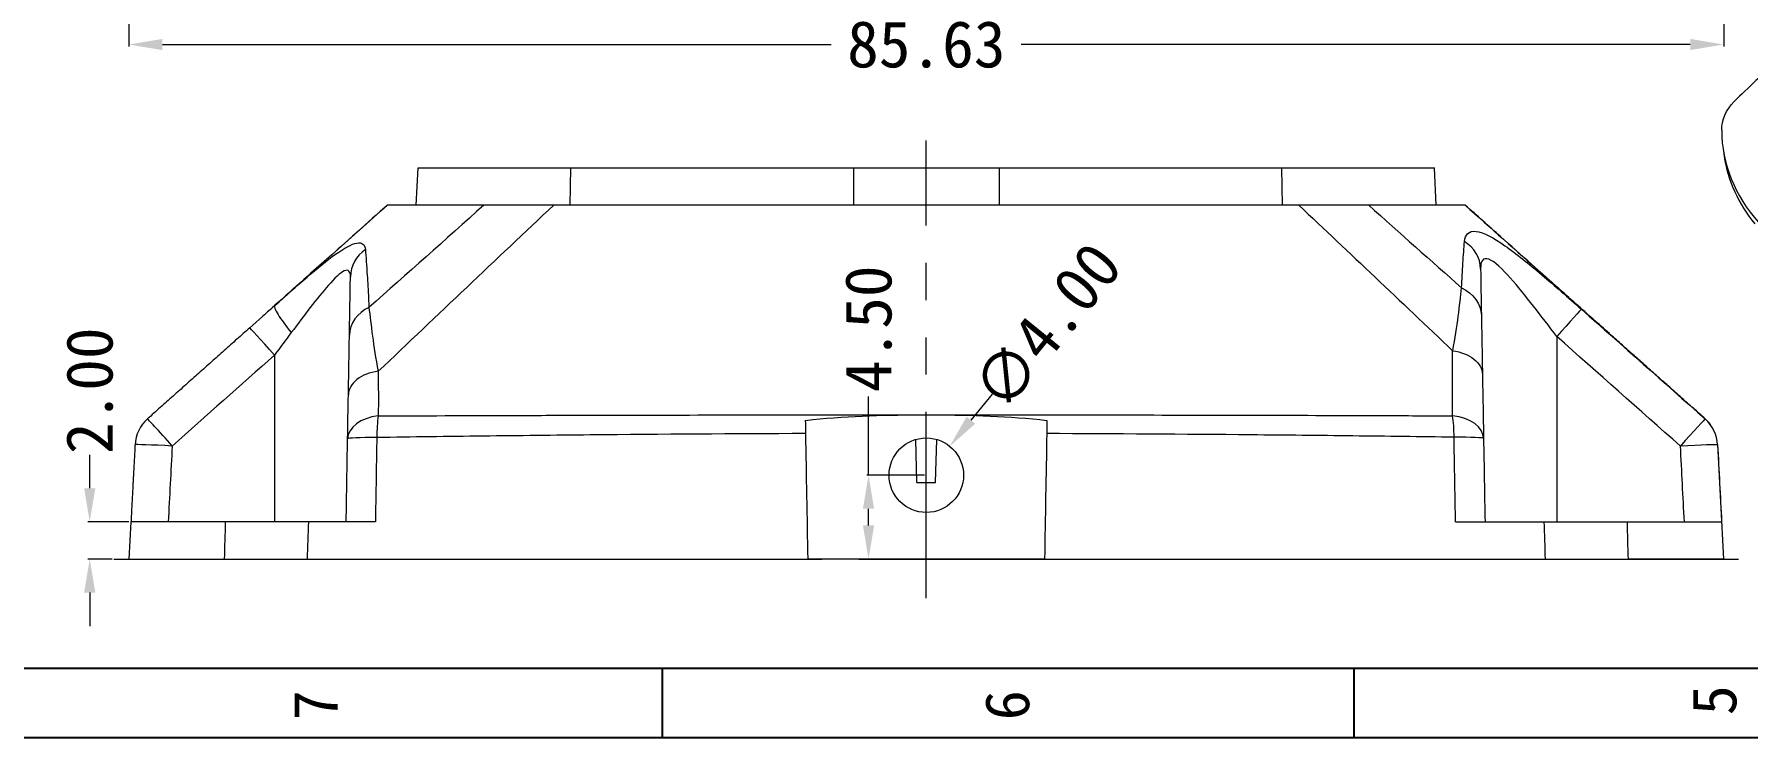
# Model space of a CAD drawing. Extents: x -40 to 272, y -118 to 614.
# Drawn here: x 8.2 to 100.2, y 164.8 to 202.6 of the extents above; entities that cross this region are included whole.
import ezdxf
from ezdxf.enums import TextEntityAlignment as Align

# ---------------------------------------------------------------- set-up
doc = ezdxf.new("R2010")
doc.units = 0
doc.header["$MEASUREMENT"] = 0
doc.linetypes.add('PHANTOM', pattern=[2.5, 1.25, -0.25, 0.25, -0.25, 0.25, -0.25])
for name, color, linetype in [('20', 7, 'Continuous'), ('30', 7, 'Continuous'), ('50', 7, 'Continuous')]:
    doc.layers.add(name, color=color, linetype=linetype)
doc.styles.add('宋体', font='SimSun.ttf', dxfattribs={"width": 0.7})
doc.dimstyles.new('3', dxfattribs={"dimtxt": 2.5, "dimasz": 1.8, "dimexe": 0.1, "dimexo": 0.1, "dimgap": 0.1, "dimtad": 0, "dimzin": 0, "dimdsep": 46, "dimtxsty": 'Standard', "dimcen": 0, "dimclrd": 4, "dimclre": 4, "dimclrt": 3, "dimadec": 1, "dimazin": 0, "dimtfac": 1, "dimtofl": 0, "dimtmove": 0, "dimatfit": 3, "dimfxl": 0.18, "dimtolj": 1, "dimtzin": 0, "dimlwd": 9, "dimlwe": 9, "dimarcsym": 0})

# ---------------------------------------------------------------- blocks, each defined once
blk = doc.blocks.new('*D86')
at = {"color": 4, "linetype": 'Continuous', "lineweight": 9}
for p, q in [((13.305, 234.44), (13.305, 201.91)), ((98.938, 234.44), (98.938, 201.91)), ((15.105, 202.01), (51.022, 202.01)), ((97.138, 202.01), (61.222, 202.01))]:
    blk.add_line(p, q, dxfattribs=at)
for points in [[(15.105, 202.31), (15.105, 201.71), (13.305, 202.01)], [(97.138, 202.31), (97.138, 201.71), (98.938, 202.01)]]:
    blk.add_solid(points, dxfattribs=at)
at = {"layer": 'Defpoints', "color": 0, "linetype": 'Continuous', "lineweight": 9}
for p in [(13.305, 234.54), (98.938, 234.54), (13.305, 202.01)]:
    blk.add_point(p, dxfattribs=at)
at = {"color": 3, "linetype": 'Continuous', "lineweight": 9, "insert": (56.122, 202.01), "char_height": 2.5, "attachment_point": 5}
blk.add_mtext('\\A1;85.63', dxfattribs=at)
blk = doc.blocks.new('*D146')
at = {"color": 4, "linetype": 'Continuous', "lineweight": 9}
for p, q in [((53.021, 178.889), (53.021, 183.106)), ((56.022, 178.889), (52.921, 178.889)), ((53.021, 176.189), (53.021, 177.089))]:
    blk.add_line(p, q, dxfattribs=at)
for points in [[(52.721, 177.089), (53.321, 177.089), (53.021, 178.889)], [(52.721, 176.189), (53.321, 176.189), (53.021, 174.389)]]:
    blk.add_solid(points, dxfattribs=at)
at = {"layer": 'Defpoints', "color": 0, "linetype": 'Continuous', "lineweight": 9}
for p in [(53.021, 178.889), (56.122, 178.889), (53.021, 174.389)]:
    blk.add_point(p, dxfattribs=at)
at = {"color": 3, "linetype": 'Continuous', "lineweight": 9, "insert": (53.021, 186.748), "char_height": 2.5, "attachment_point": 5, "rotation": 90}
blk.add_mtext('\\A1;4.50', dxfattribs=at)
blk = doc.blocks.new('*D147')
at = {"color": 4, "linetype": 'Continuous', "lineweight": 9}
blk.add_line((59.65, 183.238), (58.516, 181.84), dxfattribs=at)
blk.add_solid([(58.283, 182.029), (58.749, 181.651), (57.382, 180.442)], dxfattribs=at)
at = {"layer": 'Defpoints', "color": 0, "linetype": 'Continuous', "lineweight": 9}
for p in [(57.382, 180.442), (54.862, 177.336)]:
    blk.add_point(p, dxfattribs=at)
at = {"color": 3, "linetype": 'Continuous', "lineweight": 9, "insert": (62.6, 186.875), "char_height": 2.5, "attachment_point": 5, "rotation": 50.94946}
blk.add_mtext('\\A1;∅4.00', dxfattribs=at)
blk = doc.blocks.new('*D148')
at = {"color": 4, "linetype": 'Continuous', "lineweight": 9}
for p, q in [((11.203, 178.189), (11.203, 179.989)), ((13.31, 176.389), (11.103, 176.389)), ((12.406, 174.389), (11.103, 174.389)), ((11.203, 172.589), (11.203, 170.789))]:
    blk.add_line(p, q, dxfattribs=at)
for points in [[(10.903, 178.189), (11.503, 178.189), (11.203, 176.389)], [(10.903, 172.589), (11.503, 172.589), (11.203, 174.389)]]:
    blk.add_solid(points, dxfattribs=at)
at = {"layer": 'Defpoints', "color": 0, "linetype": 'Continuous', "lineweight": 9}
for p in [(11.203, 176.389), (13.41, 176.389), (12.506, 174.389)]:
    blk.add_point(p, dxfattribs=at)
at = {"color": 3, "linetype": 'Continuous', "lineweight": 9, "insert": (11.203, 183.422), "char_height": 2.5, "attachment_point": 5, "rotation": 90}
blk.add_mtext('\\A1;2.00', dxfattribs=at)
blk = doc.blocks.new('7')
for p, q in [((2115.95, 246.19), (2115.95, 241.19)), ((2165.95, 246.19), (2165.95, 241.19))]:
    blk.add_line(p, q)
for points in [[(2420.95, 241.19), (2010.95, 241.19), (2010.95, 528.19), (2420.95, 528.19)], [(2415.95, 246.19), (2015.95, 246.19), (2015.95, 523.19), (2415.95, 523.19)]]:
    blk.add_lwpolyline(points, close=True)
at = {"style": '宋体'}
for s, p in [('7', (2090.91, 243.53)), ('6', (2140.91, 243.54)), ('5', (2192.02, 243.9))]:
    blk.add_text(s, height=3.2, rotation=90, dxfattribs=at).set_placement(p, align=Align.MIDDLE)

msp = doc.modelspace()

# ---------------------------------------------------------------- linework, layer by layer
at = {"layer": '20', "color": 7, "linetype": 'Continuous', "lineweight": 9}
for p, q in [((98.904, 196.406), (98.962, 196.015)), ((28.737, 193.389), (28.842, 195.389)), ((28.842, 195.389), (37.028, 195.389)), ((36.993, 193.389), (37.028, 195.389)), ((37.028, 195.389), (52.217, 195.389)), ((60.026, 195.389), (75.215, 195.389)), ((75.25, 193.389), (75.215, 195.389)), ((75.215, 195.389), (83.402, 195.389)), ((83.507, 193.389), (83.402, 195.389)), ((89.972, 186.336), (89.972, 176.389)), ((21.122, 185.34), (21.122, 176.389)), ((97.941, 181.909), (97.948, 181.911)), ((55.622, 178.489), (55.561, 180.809)), ((56.622, 178.489), (56.682, 180.809)), ((98.617, 180.52), (98.612, 180.518)), ((98.938, 174.389), (98.616, 180.544)), ((55.622, 178.489), (56.622, 178.489)), ((13.41, 176.389), (13.305, 174.389)), ((18.481, 176.389), (13.41, 176.389)), ((26.539, 176.389), (22.96, 176.389)), ((84.537, 176.389), (89.284, 176.389)), ((93.763, 176.389), (98.827, 176.389)), ((13.305, 174.389), (18.426, 174.389)), ((22.894, 174.389), (49.772, 174.389)), ((62.472, 174.389), (49.772, 174.389)), ((62.472, 174.389), (89.349, 174.389)), ((98.938, 174.389), (93.817, 174.389))]:
    msp.add_line(p, q, dxfattribs=at)
msp.add_circle((56.122, 178.889), 2, dxfattribs=at)
msp.add_arc((15.634, 180.419), 2, 131.6719, 176.94872, dxfattribs=at)
for centre, major_axis, ratio, start_param, end_param in [((137.059, 172.752), (49.324, 2.571), 0.835168, 2.320158, 2.39179), ((108.831, 197.59), (9.993, 0.521), 0.835168, 3.101211, 3.738363), ((108.852, 197.194), (-9.956, -0.519), 0.835168, 6.362852, 6.837426), ((83.885, 189.93), (-2, -0.035), 0.909803, 3.141593, 4.095793), ((27.201, 189.504), (2, -0.035), 0.93728, 2.227847, 3.141593), ((89.972, 186.301), (-1.326, -1.497), 0.011572, 3.181338, 4.699323), ((21.122, 185.305), (-1.33, 1.494), 0.011608, 4.725423, 6.295281), ((15.634, 180.419), (-1.33, 1.494), 0.011604, 4.725426, 6.304905), ((27.049, 180.805), (-2, 0.035), 0.640633, 4.899728, 6.283185), ((27.049, 180.805), (-0.029, 2), 0.214825, 0.882685, 1.515282), ((84.044, 180.822), (-0.028, -2), 0.20632, 1.626088, 2.25124), ((84.044, 180.822), (-2, -0.035), 0.63413, 3.141593, 4.531208), ((96.615, 180.413), (-1.327, -1.496), 0.01158, 3.157987, 4.699331), ((96.615, 180.413), (-0.489, 1.939), 0.999803, 4.517719, 5.310739), ((96.615, 180.418), (-0.454, -1.948), 0.99979, 2.438717, 2.643258), ((15.634, 180.419), (-1.997, 0.106), 0.017428, 4.713318, 6.283605), ((27.049, 180.805), (-2, 0.035), 0.049747, 4.930273, 6.283185), ((84.044, 180.822), (-2, -0.035), 0.049805, 3.141593, 4.503218), ((96.615, 180.413), (-1.997, -0.104), 0.017429, 3.161061, 4.711481)]:
    msp.add_ellipse(centre, major_axis=major_axis, ratio=ratio, start_param=start_param, end_param=end_param, dxfattribs=at)
for points, degree in [([(98.829, 197.406), (98.827, 197.966), (99.064, 198.512), (99.499, 198.945)], 3), ([(52.217, 195.389), (54.817, 195.389), (57.427, 195.389), (60.026, 195.389)], 3), ([(27.193, 193.389), (25.193, 191.607), (23.178, 189.814), (21.149, 188.008)], 3), ([(32.367, 193.387), (30.281, 191.515), (28.223, 189.688), (26.197, 187.899)], 3), ([(26.698, 184.466), (29.893, 187.502), (33.029, 190.476), (36.119, 193.389)], 3), ([(36.119, 193.389), (34.757, 193.389), (33.487, 193.389), (32.362, 193.389)], 3), ([(79.881, 193.389), (78.756, 193.389), (77.486, 193.389), (76.124, 193.389)], 3), ([(76.124, 193.389), (78.839, 190.83), (81.59, 188.224), (84.384, 185.569)], 3), ([(79.876, 193.387), (81.558, 191.879), (83.221, 190.401), (84.863, 188.948)], 3), ([(85.05, 193.389), (87.792, 190.947), (90.561, 188.483), (93.356, 185.995)], 3), ([(25.147, 186.409), (25.167, 187.602), (25.187, 188.713), (25.201, 189.539)], 3), ([(85.885, 189.965), (85.897, 189.235), (85.912, 188.374), (85.928, 187.463)], 3), ([(84.861, 188.947), (85.493, 188.666), (85.918, 188.075), (85.928, 187.465)], 3), ([(19.791, 186.798), (20.248, 187.205), (20.699, 187.608), (21.148, 188.007)], 3), ([(26.195, 187.898), (25.573, 187.61), (25.157, 187.019), (25.147, 186.409)], 3), ([(91.296, 187.797), (93.512, 185.836), (95.727, 183.873), (97.941, 181.909)], 3), ([(19.792, 186.799), (17.048, 184.355), (14.304, 181.914)], 2), ([(85.928, 187.463), (85.944, 186.584), (85.961, 185.57), (85.984, 184.301)], 3), ([(22.028, 186.548), (21.726, 186.147), (21.424, 185.744), (21.122, 185.34)], 3), ([(25.091, 183.202), (25.113, 184.504), (25.131, 185.534), (25.147, 186.409)], 3), ([(96.615, 180.448), (94.401, 182.411), (92.187, 184.374), (89.972, 186.336)], 3), ([(92.795, 186.494), (92.98, 186.33), (93.165, 186.165), (93.35, 186)], 3), ([(97.945, 181.913), (92.859, 186.437)], 1), ([(21.122, 185.34), (19.293, 183.711), (17.463, 182.083), (15.634, 180.454)], 3), ([(84.383, 182.075), (84.38, 183.26), (84.381, 184.428), (84.384, 185.572)], 3), ([(26.698, 184.468), (26.7, 183.679), (26.7, 182.879), (26.699, 182.07)], 3), ([(85.984, 184.301), (86.003, 183.174), (86.023, 182.023), (86.044, 180.857)], 3), ([(25.049, 180.84), (25.063, 181.636), (25.077, 182.424), (25.091, 183.202)], 3), ([(49.642, 181.831), (51.665, 182.061), (53.701, 182.121), (55.733, 182.13)], 3), ([(49.654, 181.122), (49.65, 181.369), (49.646, 181.605), (49.642, 181.831)], 3), ([(55.733, 182.13), (55.992, 182.131), (56.251, 182.131), (56.51, 182.13)], 3), ([(56.51, 182.13), (58.543, 182.121), (60.575, 182.062), (62.602, 181.831)], 3), ([(62.602, 181.831), (62.598, 181.606), (62.593, 181.368), (62.589, 181.122)], 3), ([(13.637, 180.526), (13.526, 178.457), (13.417, 176.389)], 2), ([(15.634, 180.454), (15.562, 179.099), (15.49, 177.744), (15.418, 176.389)], 3), ([(24.972, 176.389), (24.998, 177.873), (25.023, 179.356), (25.049, 180.84)], 3), ([(49.772, 174.389), (49.732, 176.633), (49.693, 178.878), (49.654, 181.122)], 3), ([(62.589, 181.122), (62.55, 178.878), (62.511, 176.633), (62.472, 174.389)], 3), ([(86.044, 180.857), (86.07, 179.367), (86.096, 177.878), (86.122, 176.389)], 3), ([(96.826, 176.389), (96.756, 177.742), (96.685, 179.095), (96.615, 180.448)], 3), ([(98.612, 180.518), (98.683, 179.141), (98.755, 177.765), (98.827, 176.389)], 3), ([(18.481, 176.389), (18.463, 175.722), (18.445, 175.055), (18.426, 174.389)], 3), ([(22.96, 176.389), (21.147, 176.389), (19.558, 176.389), (18.481, 176.389)], 3), ([(22.894, 174.389), (22.916, 175.055), (22.938, 175.722), (22.96, 176.389)], 3), ([(89.284, 176.389), (89.306, 175.722), (89.327, 175.055), (89.349, 174.389)], 3), ([(89.284, 176.389), (91.096, 176.389), (92.685, 176.389), (93.763, 176.389)], 3), ([(93.817, 174.389), (93.799, 175.055), (93.781, 175.722), (93.763, 176.389)], 3), ([(18.426, 174.389), (19.503, 174.389), (21.088, 174.389), (22.894, 174.389)], 3), ([(89.349, 174.389), (91.155, 174.389), (92.74, 174.389), (93.817, 174.389)], 3)]:
    msp.add_open_spline(points, degree=degree, dxfattribs=at)
for points, knots in [([(52.217, 195.389), (52.217, 195.189), (52.216, 194.989), (52.215, 194.789), (52.214, 194.589), (52.214, 194.389), (52.213, 194.189), (52.212, 193.922), (52.211, 193.655), (52.21, 193.389)], [0, 0, 0, 0, 0.300002, 0.300002, 0.300002, 0.600005, 0.600005, 0.600005, 1, 1, 1, 1]), ([(60.026, 195.389), (60.027, 195.189), (60.028, 194.989), (60.028, 194.789), (60.029, 194.589), (60.03, 194.389), (60.031, 194.189), (60.032, 193.922), (60.033, 193.655), (60.034, 193.389)], [0, 0, 0, 0, 0.300002, 0.300002, 0.300002, 0.600005, 0.600005, 0.600005, 1, 1, 1, 1]), ([(27.186, 193.389), (26.656, 192.916), (25.66, 192.027), (24.293, 190.808), (23.113, 189.757), (21.994, 188.761), (21.131, 187.992), (20.611, 187.529), (20.495, 187.426)], [0, 0, 0, 0, 0.237844, 0.44659, 0.613171, 0.766469, 0.947824, 1, 1, 1, 1]), ([(32.362, 193.389), (30.809, 193.389), (29.534, 193.389), (28.202, 193.389), (27.859, 193.389), (27.372, 193.389), (27.228, 193.389), (27.193, 193.389)], [0, 0, 0, 0, 0.5, 0.5, 0.75, 0.75, 1, 1, 1, 1]), ([(76.124, 193.389), (69.662, 193.389), (63.008, 193.389), (49.337, 193.389), (42.534, 193.389), (36.119, 193.389)], [0, 0, 0, 0, 0.5, 0.5, 1, 1, 1, 1]), ([(85.05, 193.389), (85.015, 193.389), (84.873, 193.389), (84.387, 193.389), (84.036, 193.389), (83.147, 193.389), (82.614, 193.389), (81.372, 193.389), (80.658, 193.389), (79.881, 193.389)], [0, 0, 0, 0, 0.25, 0.25, 0.5, 0.5, 0.75, 0.75, 1, 1, 1, 1]), ([(92.803, 186.487), (92.514, 186.744), (91.92, 187.273), (90.975, 188.113), (89.871, 189.097), (88.516, 190.304), (86.877, 191.765), (85.689, 192.825), (85.057, 193.389)], [0, 0, 0, 0, 0.112809, 0.231186, 0.365399, 0.540003, 0.755381, 1, 1, 1, 1]), ([(21.148, 188.007), (21.74, 188.534), (22.323, 189.05), (23.418, 189.987), (23.944, 190.42), (24.867, 191.079), (25.27, 191.305), (25.832, 191.403), (25.985, 191.274), (26.005, 191.01)], [0, 0, 0, 0, 0.25, 0.25, 0.5, 0.5, 0.75, 0.75, 1, 1, 1, 1]), ([(84.861, 188.949), (84.873, 189.178), (84.885, 189.403), (84.91, 189.843), (84.923, 190.057), (84.962, 190.684), (84.989, 191.077), (85.015, 191.434)], [0, 0, 0, 0, 0.25, 0.25, 0.5, 0.5, 1, 1, 1, 1]), ([(85.015, 191.434), (85.043, 191.811), (85.253, 192.021), (86.032, 191.931), (86.577, 191.638), (87.802, 190.783), (88.481, 190.229), (89.876, 189.049), (90.58, 188.431), (91.296, 187.797)], [0, 0, 0, 0, 0.25, 0.25, 0.5, 0.5, 0.75, 0.75, 1, 1, 1, 1]), ([(26.005, 191.01), (26.037, 190.608), (26.07, 190.131), (26.12, 189.341), (26.136, 189.065), (26.159, 188.638), (26.167, 188.494), (26.182, 188.2), (26.189, 188.051), (26.197, 187.901)], [0, 0, 0, 0, 0.5, 0.5, 0.75, 0.75, 0.875, 0.875, 1, 1, 1, 1]), ([(89.972, 186.336), (89.556, 186.887), (89.141, 187.431), (88.307, 188.497), (87.888, 189.019), (87.063, 189.943), (86.649, 190.356), (86.174, 190.542), (86.053, 190.518), (85.908, 190.321), (85.881, 190.16), (85.885, 189.965)], [0, 0, 0, 0, 0.25, 0.25, 0.5, 0.5, 0.75, 0.75, 0.875, 0.875, 1, 1, 1, 1]), ([(25.201, 189.539), (25.206, 189.82), (25.099, 189.964), (24.646, 189.753), (24.338, 189.443), (23.391, 188.367), (22.708, 187.451), (22.028, 186.548)], [0, 0, 0, 0, 0.25, 0.25, 0.5, 0.5, 1, 1, 1, 1]), ([(84.386, 185.567), (84.522, 186.248), (84.613, 186.856), (84.751, 187.976), (84.81, 188.484), (84.863, 188.946)], [0, 0, 0, 0, 0.5, 0.5, 1, 1, 1, 1]), ([(21.148, 188.007), (21.094, 187.956), (21.153, 187.778), (21.472, 187.249), (21.73, 186.901), (22.028, 186.548)], [0, 0, 0, 0, 0.5, 0.5, 1, 1, 1, 1]), ([(26.195, 187.898), (26.25, 187.439), (26.313, 186.928), (26.458, 185.787), (26.554, 185.164), (26.697, 184.464)], [0, 0, 0, 0, 0.5, 0.5, 1, 1, 1, 1]), ([(84.386, 185.567), (84.829, 185.512), (85.239, 185.353), (85.814, 184.897), (85.978, 184.601), (85.984, 184.301)], [0, 0, 0, 0, 0.5, 0.5, 1, 1, 1, 1]), ([(26.698, 184.468), (26.253, 184.413), (25.841, 184.255), (25.261, 183.799), (25.096, 183.502), (25.091, 183.202)], [0, 0, 0, 0, 0.5, 0.5, 1, 1, 1, 1]), ([(26.699, 182.07), (29.08, 182.081), (31.476, 182.09), (35.088, 182.101), (36.296, 182.105), (38.713, 182.111), (39.923, 182.113), (45.979, 182.125), (50.846, 182.13), (55.733, 182.13)], [0, 0, 0, 0, 0.25, 0.25, 0.375, 0.375, 0.5, 0.5, 1, 1, 1, 1]), ([(56.51, 182.13), (61.201, 182.13), (65.87, 182.126), (72.842, 182.112), (75.16, 182.107), (78.63, 182.097), (79.785, 182.093), (82.089, 182.085), (83.237, 182.08), (84.383, 182.075)], [0, 0, 0, 0, 0.5, 0.5, 0.75, 0.75, 0.875, 0.875, 1, 1, 1, 1]), ([(26.618, 180.91), (26.595, 179.578), (26.572, 178.247), (26.548, 176.915), (26.545, 176.74), (26.542, 176.564), (26.539, 176.389)], [0, 0, 0, 0, 0.883525, 0.883525, 0.883525, 1, 1, 1, 1]), ([(49.654, 181.122), (45.784, 181.109), (41.927, 181.083), (36.16, 181.029), (34.24, 181.009), (30.417, 180.963), (28.514, 180.937), (26.618, 180.91)], [0, 0, 0, 0, 0.5, 0.5, 0.75, 0.75, 1, 1, 1, 1]), ([(84.458, 180.926), (82.655, 180.952), (80.845, 180.975), (77.211, 181.017), (75.39, 181.036), (69.92, 181.086), (66.261, 181.109), (62.589, 181.122)], [0, 0, 0, 0, 0.25, 0.25, 0.5, 0.5, 1, 1, 1, 1]), ([(84.537, 176.389), (84.514, 177.72), (84.49, 179.052), (84.467, 180.383), (84.464, 180.564), (84.461, 180.745), (84.458, 180.926)], [0, 0, 0, 0, 0.880292, 0.880292, 0.880292, 1, 1, 1, 1])]:
    msp.add_open_spline(points, degree=3, knots=knots, dxfattribs=at)
at = {"layer": '30', "color": 1, "linetype": 'PHANTOM', "lineweight": 9, "ltscale": 8}
for p, q in [((56.122, 172.289), (56.122, 196.86)), ((12.506, 174.389), (99.737, 174.389))]:
    msp.add_line(p, q, dxfattribs=at)

# ---------------------------------------------------------------- block references
at = {"layer": '50', "color": 7, "linetype": 'Continuous', "lineweight": 9, "xscale": 0.7428978030252438, "yscale": 0.7428978030253575, "zscale": 0.7428978030250774}
msp.add_blockref('7', (-1529.999, -14.387), dxfattribs=at)

# ---------------------------------------------------------------- dimensions: what is measured, and where the dimension line sits
at = {"linetype": 'Continuous', "lineweight": 9}
dim = msp.add_linear_dim(base=(13.305, 202.01), p1=(98.938, 234.54), p2=(13.305, 234.54), dimstyle='3', dxfattribs=at)
dim.commit()
dim.dimension.update_dxf_attribs({"geometry": '*D86', "text_midpoint": (56.122, 202.01)})
dim = msp.add_diameter_dim_2p(p1=(54.862, 177.336), p2=(57.382, 180.442), dimstyle='3', dxfattribs=at)
dim.commit()
dim.dimension.update_dxf_attribs({"geometry": '*D147', "text_midpoint": (62.6, 186.875)})
dim = msp.add_linear_dim(base=(53.021, 178.889), p1=(53.021, 174.389), p2=(56.122, 178.889), angle=90, dimstyle='3', dxfattribs=at)
dim.commit()
dim.dimension.update_dxf_attribs({"geometry": '*D146', "text_midpoint": (53.021, 186.748), "dimtype": 160})
dim = msp.add_linear_dim(base=(11.203, 176.389), p1=(12.506, 174.389), p2=(13.41, 176.389), angle=90, dimstyle='3', dxfattribs=at)
dim.commit()
dim.dimension.update_dxf_attribs({"geometry": '*D148', "text_midpoint": (11.203, 183.422)})

doc.saveas('drawing.dxf')
